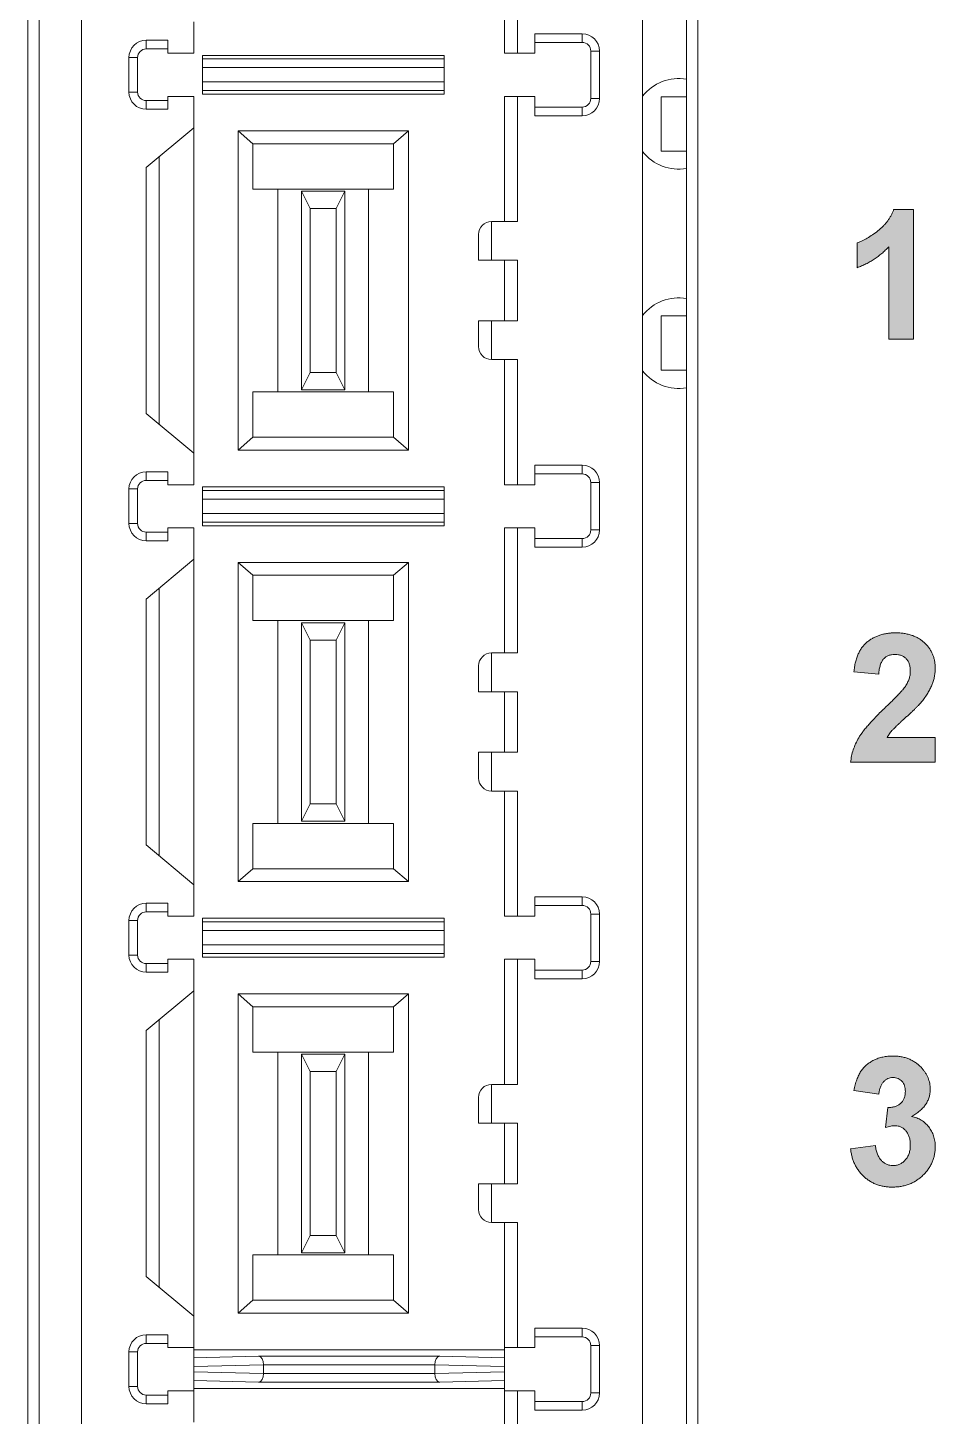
# Model space of a CAD drawing. Extents: x 222 to 1672, y 144 to 807.
# Drawn here: x 1407.83 to 1418.34, y 426.89 to 442.98 of the extents above; entities that cross this region are included whole.
import ezdxf

# ---------------------------------------------------------------- set-up
doc = ezdxf.new("R2010")
doc.units = 0
doc.header["$LTSCALE"] = 2
doc.header["$MEASUREMENT"] = 0
doc.layers.get('0').update_dxf_attribs({"linetype": 'CONTINUOUS'})

msp = doc.modelspace()

# ---------------------------------------------------------------- hatches: boundary and pattern name
at = {"lineweight": 5}
h = msp.add_hatch(color=256, dxfattribs=at)
edge = h.paths.add_edge_path(flags=0)
edge.add_line((1417.43883, 440.4884), (1417.43883, 440.19994))
edge.add_spline(control_points=[(1417.43883, 440.19994), (1417.45615, 440.20663), (1417.49074, 440.21999), (1417.54069, 440.24386), (1417.58895, 440.27017), (1417.63575, 440.29858), (1417.68052, 440.33036), (1417.72371, 440.36448), (1417.76517, 440.40129), (1417.79114, 440.42765), (1417.80422, 440.44092)], knot_values=[0, 0, 0, 0, 0.12612672, 0.25185804, 0.37580661, 0.49953264, 0.62358767, 0.74858375, 0.87343337, 1, 1, 1, 1], weights=[1, 1, 1, 1, 1, 1, 1, 1, 1, 1, 1], degree=3, periodic=0)
edge.add_line((1417.80422, 440.44092), (1417.80422, 439.37302))
edge.add_line((1417.80422, 439.37302), (1418.09268, 439.37302))
edge.add_line((1418.09268, 439.37302), (1418.09268, 440.87302))
edge.add_line((1418.09268, 440.87302), (1417.86131, 440.87302))
edge.add_spline(control_points=[(1417.86131, 440.87302), (1417.857, 440.86151), (1417.84838, 440.83851), (1417.83191, 440.80548), (1417.8132, 440.77349), (1417.79208, 440.74242), (1417.76846, 440.71233), (1417.74171, 440.68383), (1417.71284, 440.65601), (1417.67153, 440.62139), (1417.61951, 440.58245), (1417.55758, 440.54275), (1417.49825, 440.51068), (1417.45804, 440.4956), (1417.43883, 440.4884)], knot_values=[0, 0, 0, 0, 0.06257056, 0.12513071, 0.18782404, 0.25140287, 0.31646481, 0.38257589, 0.45045901, 0.52073054, 0.65714411, 0.78134655, 0.8955272, 1, 1, 1, 1], weights=[1, 1, 1, 1, 1, 1, 1, 1, 1, 1, 1, 1, 1, 1, 1], degree=3, periodic=0)
h = msp.add_hatch(color=256, dxfattribs=at)
edge = h.paths.add_edge_path(flags=0)
edge.add_spline(control_points=[(1417.99713, 435.34898), (1417.99289, 435.34302), (1417.98332, 435.32958), (1417.96567, 435.30837), (1417.94367, 435.28357), (1417.9176, 435.25475), (1417.88604, 435.22329), (1417.85085, 435.18736), (1417.81062, 435.14837), (1417.78239, 435.12111), (1417.76756, 435.10679)], knot_values=[0, 0, 0, 0, 0.06565937, 0.14811152, 0.24752222, 0.36337559, 0.49692965, 0.64764945, 0.81491331, 1, 1, 1, 1], weights=[1, 1, 1, 1, 1, 1, 1, 1, 1, 1, 1], degree=3, periodic=0)
edge.add_spline(control_points=[(1417.76756, 435.10679), (1417.74897, 435.08892), (1417.71303, 435.05436), (1417.66197, 435.00343), (1417.61577, 434.95504), (1417.57487, 434.90901), (1417.53783, 434.86642), (1417.50595, 434.82629), (1417.4791, 434.78859), (1417.44953, 434.74256), (1417.41979, 434.68538), (1417.3924, 434.61512), (1417.37187, 434.54312), (1417.36523, 434.49382), (1417.36191, 434.46917)], knot_values=[0, 0, 0, 0, 0.09998467, 0.19336427, 0.27963105, 0.35939948, 0.43211375, 0.49847583, 0.55807588, 0.61151833, 0.7105433, 0.80733794, 0.90364196, 1, 1, 1, 1], weights=[1, 1, 1, 1, 1, 1, 1, 1, 1, 1, 1, 1, 1, 1, 1], degree=3, periodic=0)
edge.add_line((1417.36191, 434.46917), (1418.34268, 434.46917))
edge.add_line((1418.34268, 434.46917), (1418.34268, 434.75763))
edge.add_line((1418.34268, 434.75763), (1417.78529, 434.75763))
edge.add_spline(control_points=[(1417.78529, 434.75763), (1417.79334, 434.77063), (1417.8103, 434.798), (1417.83394, 434.82696), (1417.85278, 434.84827), (1417.8664, 434.86192), (1417.88299, 434.87828), (1417.90286, 434.89696), (1417.92529, 434.91893), (1417.9516, 434.94268), (1417.98057, 434.96951), (1418.01208, 434.99777), (1418.04346, 435.02681), (1418.07375, 435.05418), (1418.10067, 435.08057), (1418.12539, 435.10463), (1418.14702, 435.12738), (1418.16629, 435.14799), (1418.18291, 435.16686), (1418.19269, 435.17917), (1418.19725, 435.18491)], knot_values=[0, 0, 0, 0, 0.07701335, 0.16216114, 0.1879022, 0.22038792, 0.25929867, 0.30535952, 0.35784421, 0.4175096, 0.48396636, 0.55687452, 0.63083595, 0.69943257, 0.76262434, 0.82081062, 0.87329531, 0.92080511, 0.96302359, 1, 1, 1, 1], weights=[1, 1, 1, 1, 1, 1, 1, 1, 1, 1, 1, 1, 1, 1, 1, 1, 1, 1, 1, 1, 1], degree=3, periodic=0)
edge.add_spline(control_points=[(1418.19725, 435.18491), (1418.20932, 435.20087), (1418.2327, 435.23176), (1418.26256, 435.27954), (1418.28827, 435.32571), (1418.30823, 435.37168), (1418.32396, 435.41753), (1418.33461, 435.46438), (1418.34159, 435.51233), (1418.34231, 435.54477), (1418.34268, 435.56112)], knot_values=[0, 0, 0, 0, 0.14581053, 0.28239853, 0.41053709, 0.53091392, 0.64733615, 0.76357262, 0.88082376, 1, 1, 1, 1], weights=[1, 1, 1, 1, 1, 1, 1, 1, 1, 1, 1], degree=3, periodic=0)
edge.add_spline(control_points=[(1418.34268, 435.56112), (1418.3424, 435.57536), (1418.34185, 435.60339), (1418.33551, 435.64442), (1418.32594, 435.68366), (1418.3128, 435.72129), (1418.29513, 435.7568), (1418.27394, 435.79074), (1418.24898, 435.82297), (1418.22011, 435.8529), (1418.18811, 435.88022), (1418.15298, 435.90417), (1418.11487, 435.92433), (1418.07391, 435.94093), (1418.02993, 435.95339), (1417.98334, 435.96279), (1417.93375, 435.96818), (1417.89978, 435.96883), (1417.88234, 435.96917)], knot_values=[0, 0, 0, 0, 0.06176795, 0.12150894, 0.17969312, 0.23687535, 0.29401793, 0.35141775, 0.41027005, 0.47051477, 0.5315599, 0.59255396, 0.65457366, 0.71832932, 0.78393631, 0.852633, 0.92433505, 1, 1, 1, 1], weights=[1, 1, 1, 1, 1, 1, 1, 1, 1, 1, 1, 1, 1, 1, 1, 1, 1, 1, 1], degree=3, periodic=0)
edge.add_spline(control_points=[(1417.88234, 435.96917), (1417.8663, 435.96896), (1417.83493, 435.96854), (1417.78897, 435.96305), (1417.74487, 435.95523), (1417.70291, 435.9434), (1417.66287, 435.92864), (1417.6249, 435.91061), (1417.58902, 435.88914), (1417.55512, 435.86454), (1417.52391, 435.83592), (1417.49621, 435.80274), (1417.47129, 435.76564), (1417.4505, 435.72388), (1417.43262, 435.67815), (1417.41841, 435.62811), (1417.40719, 435.57388), (1417.40269, 435.53612), (1417.40037, 435.51665)], knot_values=[0, 0, 0, 0, 0.06495861, 0.12702375, 0.18727414, 0.24624833, 0.30338454, 0.36001559, 0.41624688, 0.47257472, 0.52943502, 0.5873157, 0.64730314, 0.71009497, 0.77588105, 0.84600231, 0.92057226, 1, 1, 1, 1], weights=[1, 1, 1, 1, 1, 1, 1, 1, 1, 1, 1, 1, 1, 1, 1, 1, 1, 1, 1], degree=3, periodic=0)
edge.add_line((1417.40037, 435.51665), (1417.68883, 435.4884))
edge.add_spline(control_points=[(1417.68883, 435.4884), (1417.6895, 435.49843), (1417.69078, 435.51775), (1417.69482, 435.54552), (1417.69983, 435.57102), (1417.70605, 435.59439), (1417.7139, 435.61547), (1417.72289, 435.63451), (1417.73302, 435.65144), (1417.74819, 435.67064), (1417.77074, 435.69009), (1417.80204, 435.70744), (1417.83798, 435.71743), (1417.86325, 435.71858), (1417.87633, 435.71917)], knot_values=[0, 0, 0, 0, 0.08987296, 0.17311153, 0.2507683, 0.32226952, 0.38916629, 0.45167832, 0.5103696, 0.56521542, 0.66997064, 0.77421512, 0.88312106, 1, 1, 1, 1], weights=[1, 1, 1, 1, 1, 1, 1, 1, 1, 1, 1, 1, 1, 1, 1], degree=3, periodic=0)
edge.add_spline(control_points=[(1417.87633, 435.71917), (1417.88951, 435.71854), (1417.91472, 435.71735), (1417.95048, 435.70801), (1417.98159, 435.69175), (1418.00794, 435.66906), (1418.02898, 435.64019), (1418.04402, 435.60566), (1418.05267, 435.56564), (1418.05368, 435.53732), (1418.05422, 435.52235)], knot_values=[0, 0, 0, 0, 0.13123103, 0.25109178, 0.36495362, 0.47820996, 0.59461214, 0.71796375, 0.85092607, 1, 1, 1, 1], weights=[1, 1, 1, 1, 1, 1, 1, 1, 1, 1, 1], degree=3, periodic=0)
edge.add_spline(control_points=[(1418.05422, 435.52235), (1418.05347, 435.50797), (1418.05196, 435.47874), (1418.04093, 435.43499), (1418.02256, 435.39123), (1418.00581, 435.3634), (1417.99713, 435.34898)], knot_values=[0, 0, 0, 0, 0.23309558, 0.47380899, 0.72720445, 1, 1, 1, 1], weights=[1, 1, 1, 1, 1, 1, 1], degree=3, periodic=0)
h = msp.add_hatch(color=256, dxfattribs=at)
edge = h.paths.add_edge_path(flags=0)
edge.add_spline(control_points=[(1418.05422, 430.03377), (1418.05405, 430.02495), (1418.05372, 430.00767), (1418.05099, 429.98245), (1418.0465, 429.95852), (1418.04021, 429.93599), (1418.03218, 429.91474), (1418.02182, 429.89524), (1418.01002, 429.877), (1417.99663, 429.86018), (1417.98152, 429.84541), (1417.96608, 429.83187), (1417.94914, 429.82118), (1417.9319, 429.81156), (1417.91327, 429.80481), (1417.894, 429.79959), (1417.87383, 429.79654), (1417.86012, 429.79624), (1417.8532, 429.79609)], knot_values=[0, 0, 0, 0, 0.0758305, 0.14858618, 0.21783731, 0.28491224, 0.34952595, 0.41270026, 0.47432945, 0.53619886, 0.59709559, 0.6557591, 0.71237015, 0.76900739, 0.82515141, 0.88218015, 0.94052037, 1, 1, 1, 1], weights=[1, 1, 1, 1, 1, 1, 1, 1, 1, 1, 1, 1, 1, 1, 1, 1, 1, 1, 1], degree=3, periodic=0)
edge.add_spline(control_points=[(1417.8532, 429.79609), (1417.84038, 429.79671), (1417.81534, 429.7979), (1417.7794, 429.80982), (1417.74641, 429.82863), (1417.71727, 429.85538), (1417.69147, 429.88831), (1417.67236, 429.92888), (1417.65759, 429.97545), (1417.65286, 430.00912), (1417.65037, 430.02686)], knot_values=[0, 0, 0, 0, 0.11311085, 0.22107207, 0.33149222, 0.44702726, 0.56904586, 0.69950946, 0.84169218, 1, 1, 1, 1], weights=[1, 1, 1, 1, 1, 1, 1, 1, 1, 1, 1], degree=3, periodic=0)
edge.add_line((1417.65037, 430.02686), (1417.36191, 429.99141))
edge.add_spline(control_points=[(1417.36191, 429.99141), (1417.36392, 429.97513), (1417.36785, 429.94324), (1417.37872, 429.89698), (1417.39235, 429.85295), (1417.40985, 429.81129), (1417.43097, 429.7721), (1417.45552, 429.73528), (1417.48307, 429.7005), (1417.51444, 429.66887), (1417.54817, 429.63987), (1417.58475, 429.61506), (1417.6231, 429.5934), (1417.66378, 429.57592), (1417.70677, 429.56279), (1417.75171, 429.55325), (1417.79873, 429.54691), (1417.83084, 429.54637), (1417.84719, 429.54609)], knot_values=[0, 0, 0, 0, 0.06755522, 0.13235565, 0.19555535, 0.25735869, 0.31831781, 0.37877854, 0.43958226, 0.50089269, 0.56210992, 0.62269036, 0.68276218, 0.74342557, 0.80480269, 0.86772262, 0.93265707, 1, 1, 1, 1], weights=[1, 1, 1, 1, 1, 1, 1, 1, 1, 1, 1, 1, 1, 1, 1, 1, 1, 1, 1], degree=3, periodic=0)
edge.add_spline(control_points=[(1417.84719, 429.54609), (1417.86443, 429.5465), (1417.89844, 429.5473), (1417.94829, 429.55357), (1417.99592, 429.56458), (1418.04138, 429.57947), (1418.08466, 429.599), (1418.12601, 429.62223), (1418.16464, 429.6507), (1418.201, 429.6825), (1418.23413, 429.71738), (1418.26321, 429.75445), (1418.28763, 429.7935), (1418.30804, 429.83412), (1418.32331, 429.87688), (1418.33439, 429.92125), (1418.34168, 429.96743), (1418.34234, 429.99889), (1418.34268, 430.01484)], knot_values=[0, 0, 0, 0, 0.06803646, 0.13416815, 0.19783022, 0.26069722, 0.32261786, 0.38492579, 0.44745895, 0.51159527, 0.57533704, 0.63700488, 0.69720767, 0.75677398, 0.81603531, 0.87594679, 0.93709698, 1, 1, 1, 1], weights=[1, 1, 1, 1, 1, 1, 1, 1, 1, 1, 1, 1, 1, 1, 1, 1, 1, 1, 1], degree=3, periodic=0)
edge.add_spline(control_points=[(1418.34268, 430.01484), (1418.34242, 430.02577), (1418.34189, 430.04736), (1418.33877, 430.07917), (1418.33253, 430.10965), (1418.32457, 430.13897), (1418.31388, 430.16693), (1418.30139, 430.19396), (1418.28584, 430.21939), (1418.2686, 430.2438), (1418.24904, 430.26611), (1418.22816, 430.28682), (1418.20571, 430.30545), (1418.18143, 430.32181), (1418.15561, 430.33584), (1418.12826, 430.34791), (1418.09952, 430.35833), (1418.07942, 430.3631), (1418.06924, 430.3655)], knot_values=[0, 0, 0, 0, 0.06781468, 0.13407246, 0.19808697, 0.26068795, 0.32246847, 0.38365486, 0.44528504, 0.5072249, 0.5689303, 0.62916159, 0.68966182, 0.74967129, 0.81060445, 0.8718382, 0.93515753, 1, 1, 1, 1], weights=[1, 1, 1, 1, 1, 1, 1, 1, 1, 1, 1, 1, 1, 1, 1, 1, 1, 1, 1], degree=3, periodic=0)
edge.add_spline(control_points=[(1418.06924, 430.3655), (1418.08631, 430.37535), (1418.11931, 430.39437), (1418.16322, 430.42806), (1418.20113, 430.46347), (1418.23192, 430.50197), (1418.25553, 430.54321), (1418.27262, 430.58681), (1418.28324, 430.63292), (1418.2844, 430.66463), (1418.28499, 430.68071)], knot_values=[0, 0, 0, 0, 0.14668596, 0.28356787, 0.4113209, 0.53242612, 0.64943757, 0.76405624, 0.88030353, 1, 1, 1, 1], weights=[1, 1, 1, 1, 1, 1, 1, 1, 1, 1, 1], degree=3, periodic=0)
edge.add_spline(control_points=[(1418.28499, 430.68071), (1418.28472, 430.69214), (1418.28418, 430.71491), (1418.27928, 430.74856), (1418.27103, 430.7812), (1418.25996, 430.81313), (1418.24507, 430.84383), (1418.22752, 430.87404), (1418.20655, 430.9031), (1418.1904, 430.92123), (1418.18222, 430.93041)], knot_values=[0, 0, 0, 0, 0.12389835, 0.24674076, 0.36761439, 0.48849289, 0.6123389, 0.73692046, 0.86680217, 1, 1, 1, 1], weights=[1, 1, 1, 1, 1, 1, 1, 1, 1, 1, 1], degree=3, periodic=0)
edge.add_spline(control_points=[(1418.18222, 430.93041), (1418.17164, 430.94118), (1418.15069, 430.96249), (1418.11533, 430.98988), (1418.07775, 431.01361), (1418.03717, 431.03246), (1417.99428, 431.04728), (1417.94886, 431.05775), (1417.90086, 431.06419), (1417.86794, 431.06494), (1417.85109, 431.06532)], knot_values=[0, 0, 0, 0, 0.12283721, 0.24306976, 0.36322485, 0.48397622, 0.6064773, 0.73208764, 0.86287766, 1, 1, 1, 1], weights=[1, 1, 1, 1, 1, 1, 1, 1, 1, 1, 1], degree=3, periodic=0)
edge.add_spline(control_points=[(1417.85109, 431.06532), (1417.83142, 431.06478), (1417.79287, 431.06372), (1417.73666, 431.05435), (1417.68325, 431.03973), (1417.63326, 431.019), (1417.58723, 430.99335), (1417.54622, 430.96271), (1417.51049, 430.92776), (1417.47997, 430.8877), (1417.45477, 430.84171), (1417.43281, 430.78955), (1417.41424, 430.73046), (1417.40513, 430.68831), (1417.40037, 430.66629)], knot_values=[0, 0, 0, 0, 0.08879374, 0.17403532, 0.25669343, 0.33844637, 0.41785585, 0.49413743, 0.56900237, 0.6429332, 0.72071618, 0.80525484, 0.89826418, 1, 1, 1, 1], weights=[1, 1, 1, 1, 1, 1, 1, 1, 1, 1, 1, 1, 1, 1, 1], degree=3, periodic=0)
edge.add_line((1417.40037, 430.66629), (1417.68883, 430.62302))
edge.add_spline(control_points=[(1417.68883, 430.62302), (1417.69086, 430.63781), (1417.69472, 430.66596), (1417.70607, 430.70514), (1417.72192, 430.73888), (1417.74253, 430.76651), (1417.76654, 430.78832), (1417.7934, 430.80382), (1417.82266, 430.8138), (1417.8431, 430.81481), (1417.8535, 430.81532)], knot_values=[0, 0, 0, 0, 0.16007628, 0.30460578, 0.43583228, 0.5579212, 0.67207498, 0.78138564, 0.88878286, 1, 1, 1, 1], weights=[1, 1, 1, 1, 1, 1, 1, 1, 1, 1, 1], degree=3, periodic=0)
edge.add_spline(control_points=[(1417.8535, 430.81532), (1417.86387, 430.81485), (1417.88387, 430.81395), (1417.9122, 430.80558), (1417.93719, 430.79179), (1417.95845, 430.77248), (1417.97558, 430.7486), (1417.98806, 430.72073), (1417.99529, 430.68918), (1417.9961, 430.66702), (1417.99653, 430.65547)], knot_values=[0, 0, 0, 0, 0.12853808, 0.2477368, 0.36293307, 0.48001242, 0.60112132, 0.72520545, 0.85668584, 1, 1, 1, 1], weights=[1, 1, 1, 1, 1, 1, 1, 1, 1, 1, 1], degree=3, periodic=0)
edge.add_spline(control_points=[(1417.99653, 430.65547), (1417.9959, 430.64189), (1417.9947, 430.61568), (1417.98513, 430.57827), (1417.96812, 430.54545), (1417.94898, 430.52178), (1417.93056, 430.5058), (1417.91525, 430.4953), (1417.89847, 430.48636), (1417.8801, 430.47969), (1417.86035, 430.47408), (1417.83909, 430.47065), (1417.81637, 430.46876), (1417.80082, 430.46903), (1417.7928, 430.46917)], knot_values=[0, 0, 0, 0, 0.12938419, 0.24986513, 0.36478756, 0.4795153, 0.53774551, 0.5968313, 0.65622515, 0.71849889, 0.78292598, 0.85170958, 0.92358115, 1, 1, 1, 1], weights=[1, 1, 1, 1, 1, 1, 1, 1, 1, 1, 1, 1, 1, 1, 1], degree=3, periodic=0)
edge.add_line((1417.7928, 430.46917), (1417.76576, 430.2363))
edge.add_spline(control_points=[(1417.76576, 430.2363), (1417.77643, 430.23956), (1417.79683, 430.24579), (1417.82678, 430.25227), (1417.85425, 430.25697), (1417.87191, 430.25742), (1417.88024, 430.25763)], knot_values=[0, 0, 0, 0, 0.28639741, 0.54712402, 0.78636862, 1, 1, 1, 1], weights=[1, 1, 1, 1, 1, 1, 1], degree=3, periodic=0)
edge.add_spline(control_points=[(1417.88024, 430.25763), (1417.89194, 430.25685), (1417.91509, 430.25529), (1417.94838, 430.24386), (1417.97819, 430.22398), (1418.00479, 430.19752), (1418.02729, 430.16457), (1418.04306, 430.12554), (1418.05245, 430.08129), (1418.05361, 430.05015), (1418.05422, 430.03377)], knot_values=[0, 0, 0, 0, 0.11088623, 0.21933674, 0.32921327, 0.44811128, 0.57326585, 0.7048734, 0.84480288, 1, 1, 1, 1], weights=[1, 1, 1, 1, 1, 1, 1, 1, 1, 1, 1], degree=3, periodic=0)

# ---------------------------------------------------------------- linework, layer by layer
at = {"color": 7, "linetype": 'Continuous', "lineweight": 5}
for p, q in [((1407.83089, 451.91741), (1407.83089, 392.95537)), ((1407.83089, 451.90788), (1407.83089, 392.94584)), ((1415.59293, 392.95537), (1415.59293, 451.91741)), ((1415.59293, 392.94584), (1415.59293, 451.90788)), ((1407.96191, 393.08639), (1407.96191, 451.78639)), ((1407.96191, 393.07686), (1407.96191, 451.77686)), ((1415.46191, 451.42766), (1415.46191, 393.08639)), ((1415.46191, 451.41813), (1415.46191, 393.07686)), ((1408.45317, 393.88576), (1408.45317, 450.98576)), ((1414.95317, 393.88576), (1414.95317, 450.98576)), ((1413.35317, 444.13576), (1413.35317, 442.68576)), ((1413.50317, 444.13576), (1413.50317, 442.68576)), ((1409.75317, 442.68576), (1409.75317, 443.05012)), ((1409.20317, 442.83576), (1409.45317, 442.83576)), ((1409.20317, 442.83576), (1409.20317, 442.73576)), ((1409.45317, 442.83576), (1409.45317, 442.68576)), ((1413.70317, 442.91076), (1414.25317, 442.91076)), ((1413.70317, 442.68576), (1413.70317, 442.91076)), ((1413.70317, 442.81076), (1414.25317, 442.81076)), ((1414.25317, 442.91076), (1414.25317, 442.81076)), ((1409.00317, 442.23576), (1409.00317, 442.63576)), ((1409.00317, 442.63576), (1409.10317, 442.63576)), ((1409.10317, 442.23576), (1409.10317, 442.63576)), ((1409.20317, 442.73576), (1409.45317, 442.73576)), ((1409.75317, 442.68576), (1409.45317, 442.68576)), ((1412.65317, 442.66076), (1409.85317, 442.66076)), ((1409.85317, 442.61873), (1409.85317, 442.66076)), ((1412.65317, 442.61873), (1409.85317, 442.61873)), ((1409.85317, 442.51879), (1409.85317, 442.61873)), ((1412.65317, 442.61873), (1412.65317, 442.66076)), ((1412.65317, 442.51879), (1412.65317, 442.61873)), ((1413.50317, 442.68576), (1413.35317, 442.68576)), ((1413.70317, 442.68576), (1413.50317, 442.68576)), ((1414.45317, 442.71076), (1414.35317, 442.71076)), ((1414.35317, 442.71076), (1414.35317, 442.16076)), ((1414.45317, 442.71076), (1414.45317, 442.16076)), ((1409.85317, 442.35272), (1409.85317, 442.51879)), ((1412.65317, 442.51879), (1409.85317, 442.51879)), ((1412.65317, 442.35272), (1412.65317, 442.51879)), ((1412.65317, 442.35272), (1409.85317, 442.35272)), ((1409.85317, 442.25278), (1409.85317, 442.35272)), ((1412.65317, 442.25278), (1412.65317, 442.35272)), ((1409.00317, 442.23576), (1409.10317, 442.23576)), ((1409.20317, 442.03576), (1409.20317, 442.13576)), ((1409.45317, 442.13576), (1409.20317, 442.13576)), ((1409.45317, 442.18576), (1409.45317, 442.03576)), ((1409.45317, 442.18576), (1409.75317, 442.18576)), ((1409.75317, 441.8214), (1409.75317, 442.18576)), ((1412.65317, 442.25278), (1409.85317, 442.25278)), ((1409.85317, 442.21076), (1409.85317, 442.25278)), ((1412.65317, 442.21076), (1409.85317, 442.21076)), ((1412.65317, 442.21076), (1412.65317, 442.25278)), ((1413.50317, 442.18576), (1413.35317, 442.18576)), ((1413.35317, 442.18576), (1413.35317, 440.73576)), ((1413.50317, 442.18576), (1413.50317, 440.73576)), ((1413.50317, 442.18576), (1413.70317, 442.18576)), ((1413.70317, 441.96076), (1413.70317, 442.18576)), ((1414.45317, 442.16076), (1414.35317, 442.16076)), ((1415.16917, 442.18137), (1415.16917, 441.55137)), ((1415.16917, 442.18137), (1415.46191, 442.18137)), ((1409.45317, 442.03576), (1409.20317, 442.03576)), ((1414.25317, 442.06076), (1413.70317, 442.06076)), ((1414.25317, 441.96076), (1414.25317, 442.06076)), ((1409.20317, 441.35989), (1409.75317, 441.8214)), ((1409.75317, 438.05012), (1409.75317, 441.8214)), ((1414.25317, 441.96076), (1413.70317, 441.96076)), ((1410.26629, 441.78576), (1410.26629, 438.08576)), ((1410.43949, 441.63576), (1410.26629, 441.78576)), ((1410.26629, 441.78576), (1412.24005, 441.78576)), ((1412.24005, 441.78576), (1412.06684, 441.63576)), ((1412.24005, 441.78576), (1412.24005, 438.08576)), ((1410.43949, 441.63576), (1410.43949, 441.11076)), ((1410.43949, 441.63576), (1412.06684, 441.63576)), ((1412.06684, 441.63576), (1412.06684, 441.11076)), ((1415.46191, 441.55137), (1415.16917, 441.55137)), ((1409.20317, 438.51162), (1409.20317, 441.35989)), ((1409.35317, 438.38576), (1409.35317, 441.48576)), ((1410.72817, 441.11076), (1410.43949, 441.11076)), ((1410.72817, 441.11076), (1410.72817, 438.76076)), ((1411.77817, 441.11076), (1410.72817, 441.11076)), ((1411.50317, 441.08576), (1411.00317, 441.08576)), ((1411.00317, 441.08576), (1411.10317, 440.88576)), ((1411.00317, 441.08576), (1411.00317, 438.78576)), ((1411.50317, 441.08576), (1411.40317, 440.88576)), ((1411.50317, 438.78576), (1411.50317, 441.08576)), ((1411.77817, 441.11076), (1411.77817, 438.76076)), ((1411.77817, 441.11076), (1412.06684, 441.11076)), ((1411.40317, 440.88576), (1411.10317, 440.88576)), ((1411.10317, 440.88576), (1411.10317, 438.98576)), ((1411.40317, 438.98576), (1411.40317, 440.88576)), ((1413.20317, 440.73576), (1413.20317, 440.28576)), ((1413.50317, 440.73576), (1413.20317, 440.73576)), ((1413.05317, 440.58576), (1413.05317, 440.28576)), ((1413.20317, 440.28576), (1413.05317, 440.28576)), ((1413.20317, 440.28576), (1413.50317, 440.28576)), ((1413.35317, 440.28576), (1413.35317, 439.58576)), ((1413.50317, 440.28576), (1413.50317, 439.58576)), ((1413.05317, 439.58576), (1413.05317, 439.28576)), ((1413.05317, 439.58576), (1413.20317, 439.58576)), ((1413.20317, 439.58576), (1413.20317, 439.13576)), ((1413.50317, 439.58576), (1413.20317, 439.58576)), ((1415.16917, 439.64137), (1415.16917, 439.01137)), ((1415.16917, 439.64137), (1415.46191, 439.64137)), ((1413.20317, 439.13576), (1413.50317, 439.13576)), ((1413.35317, 439.13576), (1413.35317, 437.68576)), ((1413.50317, 439.13576), (1413.50317, 437.68576)), ((1411.00317, 438.78576), (1411.10317, 438.98576)), ((1411.10317, 438.98576), (1411.40317, 438.98576)), ((1411.50317, 438.78576), (1411.40317, 438.98576)), ((1415.46191, 439.01137), (1415.16917, 439.01137)), ((1410.72817, 438.76076), (1410.43949, 438.76076)), ((1410.43949, 438.76076), (1410.43949, 438.23576)), ((1411.77817, 438.76076), (1410.72817, 438.76076)), ((1411.00317, 438.78576), (1411.50317, 438.78576)), ((1411.77817, 438.76076), (1412.06684, 438.76076)), ((1412.06684, 438.76076), (1412.06684, 438.23576)), ((1409.75317, 438.05012), (1409.20317, 438.51162)), ((1410.26629, 438.08576), (1410.43949, 438.23576)), ((1412.06684, 438.23576), (1410.43949, 438.23576)), ((1412.06684, 438.23576), (1412.24005, 438.08576)), ((1409.75317, 437.68576), (1409.75317, 438.05012)), ((1412.24005, 438.08576), (1410.26629, 438.08576)), ((1409.20317, 437.83576), (1409.45317, 437.83576)), ((1409.20317, 437.83576), (1409.20317, 437.73576)), ((1409.45317, 437.83576), (1409.45317, 437.68576)), ((1413.70317, 437.91076), (1414.25317, 437.91076)), ((1413.70317, 437.68576), (1413.70317, 437.91076)), ((1413.70317, 437.81076), (1414.25317, 437.81076)), ((1414.25317, 437.91076), (1414.25317, 437.81076)), ((1409.00317, 437.23576), (1409.00317, 437.63576)), ((1409.00317, 437.63576), (1409.10317, 437.63576)), ((1409.10317, 437.23576), (1409.10317, 437.63576)), ((1409.20317, 437.73576), (1409.45317, 437.73576)), ((1409.75317, 437.68576), (1409.45317, 437.68576)), ((1412.65317, 437.66076), (1409.85317, 437.66076)), ((1409.85317, 437.61873), (1409.85317, 437.66076)), ((1412.65317, 437.61873), (1412.65317, 437.66076)), ((1413.50317, 437.68576), (1413.35317, 437.68576)), ((1413.70317, 437.68576), (1413.50317, 437.68576)), ((1414.35317, 437.71076), (1414.35317, 437.16076)), ((1414.45317, 437.71076), (1414.35317, 437.71076)), ((1414.45317, 437.71076), (1414.45317, 437.16076)), ((1412.65317, 437.61873), (1409.85317, 437.61873)), ((1409.85317, 437.51879), (1409.85317, 437.61873)), ((1412.65317, 437.51879), (1409.85317, 437.51879)), ((1409.85317, 437.35272), (1409.85317, 437.51879)), ((1412.65317, 437.51879), (1412.65317, 437.61873)), ((1412.65317, 437.35272), (1412.65317, 437.51879)), ((1412.65317, 437.35272), (1409.85317, 437.35272)), ((1409.85317, 437.25278), (1409.85317, 437.35272)), ((1412.65317, 437.25278), (1412.65317, 437.35272)), ((1409.00317, 437.23576), (1409.10317, 437.23576)), ((1409.45317, 437.18576), (1409.45317, 437.03576)), ((1409.45317, 437.18576), (1409.75317, 437.18576)), ((1409.75317, 436.8214), (1409.75317, 437.18576)), ((1412.65317, 437.25278), (1409.85317, 437.25278)), ((1409.85317, 437.21076), (1409.85317, 437.25278)), ((1412.65317, 437.21076), (1409.85317, 437.21076)), ((1412.65317, 437.21076), (1412.65317, 437.25278)), ((1413.35317, 437.18576), (1413.35317, 435.73576)), ((1413.50317, 437.18576), (1413.35317, 437.18576)), ((1413.50317, 437.18576), (1413.50317, 435.73576)), ((1413.50317, 437.18576), (1413.70317, 437.18576)), ((1413.70317, 436.96076), (1413.70317, 437.18576)), ((1414.45317, 437.16076), (1414.35317, 437.16076)), ((1409.20317, 437.03576), (1409.20317, 437.13576)), ((1409.45317, 437.13576), (1409.20317, 437.13576)), ((1409.45317, 437.03576), (1409.20317, 437.03576)), ((1414.25317, 437.06076), (1413.70317, 437.06076)), ((1414.25317, 436.96076), (1414.25317, 437.06076)), ((1414.25317, 436.96076), (1413.70317, 436.96076)), ((1409.20317, 436.35989), (1409.75317, 436.8214)), ((1409.75317, 433.05012), (1409.75317, 436.8214)), ((1410.26629, 436.78576), (1410.26629, 433.08576)), ((1410.43949, 436.63576), (1410.26629, 436.78576)), ((1410.26629, 436.78576), (1412.24005, 436.78576)), ((1412.24005, 436.78576), (1412.06684, 436.63576)), ((1412.24005, 436.78576), (1412.24005, 433.08576)), ((1410.43949, 436.63576), (1410.43949, 436.11076)), ((1410.43949, 436.63576), (1412.06684, 436.63576)), ((1412.06684, 436.63576), (1412.06684, 436.11076)), ((1409.20317, 433.51162), (1409.20317, 436.35989)), ((1409.35317, 433.38576), (1409.35317, 436.48576)), ((1410.72817, 436.11076), (1410.43949, 436.11076)), ((1410.72817, 436.11076), (1410.72817, 433.76076)), ((1411.77817, 436.11076), (1410.72817, 436.11076)), ((1411.50317, 436.08576), (1411.00317, 436.08576)), ((1411.00317, 436.08576), (1411.10317, 435.88576)), ((1411.00317, 436.08576), (1411.00317, 433.78576)), ((1411.50317, 436.08576), (1411.40317, 435.88576)), ((1411.50317, 433.78576), (1411.50317, 436.08576)), ((1411.77817, 436.11076), (1411.77817, 433.76076)), ((1411.77817, 436.11076), (1412.06684, 436.11076)), ((1411.40317, 435.88576), (1411.10317, 435.88576)), ((1411.10317, 435.88576), (1411.10317, 433.98576)), ((1411.40317, 433.98576), (1411.40317, 435.88576)), ((1413.20317, 435.73576), (1413.20317, 435.28576)), ((1413.50317, 435.73576), (1413.20317, 435.73576)), ((1413.05317, 435.58576), (1413.05317, 435.28576)), ((1413.20317, 435.28576), (1413.05317, 435.28576)), ((1413.20317, 435.28576), (1413.50317, 435.28576)), ((1413.35317, 435.28576), (1413.35317, 434.58576)), ((1413.50317, 435.28576), (1413.50317, 434.58576)), ((1413.05317, 434.58576), (1413.05317, 434.28576)), ((1413.05317, 434.58576), (1413.20317, 434.58576)), ((1413.20317, 434.58576), (1413.20317, 434.13576)), ((1413.50317, 434.58576), (1413.20317, 434.58576)), ((1413.20317, 434.13576), (1413.50317, 434.13576)), ((1413.35317, 434.13576), (1413.35317, 432.68576)), ((1413.50317, 434.13576), (1413.50317, 432.68576)), ((1411.00317, 433.78576), (1411.10317, 433.98576)), ((1411.10317, 433.98576), (1411.40317, 433.98576)), ((1411.50317, 433.78576), (1411.40317, 433.98576)), ((1411.00317, 433.78576), (1411.50317, 433.78576)), ((1410.43949, 433.76076), (1410.43949, 433.23576)), ((1410.72817, 433.76076), (1410.43949, 433.76076)), ((1411.77817, 433.76076), (1410.72817, 433.76076)), ((1411.77817, 433.76076), (1412.06684, 433.76076)), ((1412.06684, 433.76076), (1412.06684, 433.23576)), ((1409.75317, 433.05012), (1409.20317, 433.51162)), ((1410.26629, 433.08576), (1410.43949, 433.23576)), ((1412.06684, 433.23576), (1410.43949, 433.23576)), ((1412.06684, 433.23576), (1412.24005, 433.08576)), ((1409.75317, 432.68576), (1409.75317, 433.05012)), ((1412.24005, 433.08576), (1410.26629, 433.08576)), ((1409.20317, 432.83576), (1409.45317, 432.83576)), ((1409.20317, 432.83576), (1409.20317, 432.73576)), ((1409.45317, 432.83576), (1409.45317, 432.68576)), ((1413.70317, 432.91076), (1414.25317, 432.91076)), ((1413.70317, 432.68576), (1413.70317, 432.91076)), ((1413.70317, 432.81076), (1414.25317, 432.81076)), ((1414.25317, 432.91076), (1414.25317, 432.81076)), ((1409.20317, 432.73576), (1409.45317, 432.73576)), ((1409.75317, 432.68576), (1409.45317, 432.68576)), ((1412.65317, 432.66076), (1409.85317, 432.66076)), ((1409.85317, 432.61873), (1409.85317, 432.66076)), ((1412.65317, 432.61873), (1412.65317, 432.66076)), ((1413.50317, 432.68576), (1413.35317, 432.68576)), ((1413.70317, 432.68576), (1413.50317, 432.68576)), ((1414.35317, 432.71076), (1414.35317, 432.16076)), ((1414.45317, 432.71076), (1414.35317, 432.71076)), ((1414.45317, 432.71076), (1414.45317, 432.16076)), ((1409.00317, 432.23576), (1409.00317, 432.63576)), ((1409.00317, 432.63576), (1409.10317, 432.63576)), ((1409.10317, 432.23576), (1409.10317, 432.63576)), ((1409.85317, 432.51879), (1409.85317, 432.61873)), ((1412.65317, 432.61873), (1409.85317, 432.61873)), ((1412.65317, 432.51879), (1409.85317, 432.51879)), ((1409.85317, 432.35272), (1409.85317, 432.51879)), ((1412.65317, 432.51879), (1412.65317, 432.61873)), ((1412.65317, 432.35272), (1412.65317, 432.51879)), ((1412.65317, 432.35272), (1409.85317, 432.35272)), ((1409.85317, 432.25278), (1409.85317, 432.35272)), ((1412.65317, 432.25278), (1412.65317, 432.35272)), ((1409.00317, 432.23576), (1409.10317, 432.23576)), ((1409.45317, 432.18576), (1409.45317, 432.03576)), ((1409.45317, 432.18576), (1409.75317, 432.18576)), ((1409.75317, 431.8214), (1409.75317, 432.18576)), ((1412.65317, 432.25278), (1409.85317, 432.25278)), ((1409.85317, 432.21076), (1409.85317, 432.25278)), ((1412.65317, 432.21076), (1409.85317, 432.21076)), ((1412.65317, 432.21076), (1412.65317, 432.25278)), ((1413.50317, 432.18576), (1413.35317, 432.18576)), ((1413.35317, 432.18576), (1413.35317, 430.73576)), ((1413.50317, 432.18576), (1413.50317, 430.73576)), ((1413.50317, 432.18576), (1413.70317, 432.18576)), ((1413.70317, 431.96076), (1413.70317, 432.18576)), ((1414.45317, 432.16076), (1414.35317, 432.16076)), ((1409.20317, 432.03576), (1409.20317, 432.13576)), ((1409.45317, 432.13576), (1409.20317, 432.13576)), ((1409.45317, 432.03576), (1409.20317, 432.03576)), ((1414.25317, 432.06076), (1413.70317, 432.06076)), ((1414.25317, 431.96076), (1414.25317, 432.06076)), ((1414.25317, 431.96076), (1413.70317, 431.96076)), ((1409.20317, 431.35989), (1409.75317, 431.8214)), ((1409.75317, 428.05012), (1409.75317, 431.8214)), ((1410.26629, 431.78576), (1410.26629, 428.08576)), ((1410.43949, 431.63576), (1410.26629, 431.78576)), ((1410.26629, 431.78576), (1412.24005, 431.78576)), ((1412.24005, 431.78576), (1412.06684, 431.63576)), ((1412.24005, 431.78576), (1412.24005, 428.08576)), ((1410.43949, 431.63576), (1410.43949, 431.11076)), ((1410.43949, 431.63576), (1412.06684, 431.63576)), ((1412.06684, 431.63576), (1412.06684, 431.11076)), ((1409.20317, 428.51162), (1409.20317, 431.35989)), ((1409.35317, 428.38576), (1409.35317, 431.48576)), ((1410.72817, 431.11076), (1410.43949, 431.11076)), ((1410.72817, 431.11076), (1410.72817, 428.76076)), ((1411.77817, 431.11076), (1410.72817, 431.11076)), ((1411.00317, 431.08576), (1411.00317, 428.78576)), ((1411.00317, 431.08576), (1411.10317, 430.88576)), ((1411.50317, 431.08576), (1411.00317, 431.08576)), ((1411.50317, 431.08576), (1411.40317, 430.88576)), ((1411.50317, 428.78576), (1411.50317, 431.08576)), ((1411.77817, 431.11076), (1411.77817, 428.76076)), ((1411.77817, 431.11076), (1412.06684, 431.11076)), ((1411.10317, 430.88576), (1411.10317, 428.98576)), ((1411.40317, 430.88576), (1411.10317, 430.88576)), ((1411.40317, 428.98576), (1411.40317, 430.88576)), ((1413.20317, 430.73576), (1413.20317, 430.28576)), ((1413.50317, 430.73576), (1413.20317, 430.73576)), ((1413.05317, 430.58576), (1413.05317, 430.28576)), ((1413.20317, 430.28576), (1413.05317, 430.28576)), ((1413.20317, 430.28576), (1413.50317, 430.28576)), ((1413.35317, 430.28576), (1413.35317, 429.58576)), ((1413.50317, 430.28576), (1413.50317, 429.58576)), ((1413.05317, 429.58576), (1413.05317, 429.28576)), ((1413.05317, 429.58576), (1413.20317, 429.58576)), ((1413.20317, 429.58576), (1413.20317, 429.13576)), ((1413.50317, 429.58576), (1413.20317, 429.58576)), ((1413.20317, 429.13576), (1413.50317, 429.13576)), ((1413.35317, 429.13576), (1413.35317, 427.68576)), ((1413.50317, 429.13576), (1413.50317, 427.68576)), ((1411.00317, 428.78576), (1411.10317, 428.98576)), ((1411.10317, 428.98576), (1411.40317, 428.98576)), ((1411.50317, 428.78576), (1411.40317, 428.98576)), ((1411.00317, 428.78576), (1411.50317, 428.78576)), ((1410.43949, 428.76076), (1410.43949, 428.23576)), ((1410.72817, 428.76076), (1410.43949, 428.76076)), ((1411.77817, 428.76076), (1410.72817, 428.76076)), ((1411.77817, 428.76076), (1412.06684, 428.76076)), ((1412.06684, 428.76076), (1412.06684, 428.23576)), ((1409.75317, 428.05012), (1409.20317, 428.51162)), ((1410.26629, 428.08576), (1410.43949, 428.23576)), ((1412.06684, 428.23576), (1410.43949, 428.23576)), ((1412.06684, 428.23576), (1412.24005, 428.08576)), ((1409.75317, 427.68576), (1409.75317, 428.05012)), ((1412.24005, 428.08576), (1410.26629, 428.08576)), ((1409.20317, 427.83576), (1409.45317, 427.83576)), ((1409.20317, 427.83576), (1409.20317, 427.73576)), ((1409.45317, 427.83576), (1409.45317, 427.68576)), ((1413.70317, 427.91076), (1414.25317, 427.91076)), ((1413.70317, 427.68576), (1413.70317, 427.91076)), ((1414.25317, 427.91076), (1414.25317, 427.81076)), ((1409.20317, 427.73576), (1409.45317, 427.73576)), ((1409.75317, 427.68576), (1409.45317, 427.68576)), ((1409.75317, 427.46579), (1409.75317, 427.68576)), ((1413.35317, 427.66076), (1409.75317, 427.66076)), ((1413.50317, 427.68576), (1413.35317, 427.68576)), ((1413.35317, 427.68576), (1413.35317, 427.46579)), ((1413.70317, 427.68576), (1413.50317, 427.68576)), ((1413.70317, 427.81076), (1414.25317, 427.81076)), ((1414.45317, 427.71076), (1414.35317, 427.71076)), ((1414.35317, 427.71076), (1414.35317, 427.16076)), ((1414.45317, 427.71076), (1414.45317, 427.16076)), ((1409.00317, 427.23576), (1409.00317, 427.63576)), ((1409.00317, 427.63576), (1409.10317, 427.63576)), ((1409.10317, 427.23576), (1409.10317, 427.63576)), ((1409.75317, 427.56788), (1410.50372, 427.58603)), ((1410.50372, 427.58603), (1412.60261, 427.58603)), ((1412.60261, 427.58603), (1413.35317, 427.56788)), ((1409.75317, 427.46579), (1410.56146, 427.48569)), ((1409.75317, 427.46579), (1409.75317, 427.40572)), ((1410.56146, 427.38582), (1409.75317, 427.40572)), ((1409.75317, 427.18576), (1409.75317, 427.40572)), ((1410.56146, 427.48569), (1410.56146, 427.38582)), ((1410.56146, 427.48569), (1412.54488, 427.48569)), ((1412.54488, 427.38582), (1410.56146, 427.38582)), ((1412.54488, 427.48569), (1413.35317, 427.46579)), ((1412.54488, 427.48569), (1412.54488, 427.38582)), ((1413.35317, 427.40572), (1412.54488, 427.38582)), ((1413.35317, 427.46579), (1413.35317, 427.40572)), ((1413.35317, 427.40572), (1413.35317, 427.18576)), ((1409.00317, 427.23576), (1409.10317, 427.23576)), ((1409.45317, 427.18576), (1409.45317, 427.03576)), ((1409.45317, 427.18576), (1409.75317, 427.18576)), ((1410.50372, 427.28548), (1409.75317, 427.30363)), ((1409.75317, 427.21076), (1413.35317, 427.21076)), ((1409.75317, 426.8214), (1409.75317, 427.18576)), ((1412.60261, 427.28548), (1410.50372, 427.28548)), ((1413.35317, 427.30363), (1412.60261, 427.28548)), ((1413.50317, 427.18576), (1413.35317, 427.18576)), ((1413.35317, 427.18576), (1413.35317, 425.73576)), ((1413.50317, 427.18576), (1413.50317, 425.73576)), ((1413.50317, 427.18576), (1413.70317, 427.18576)), ((1413.70317, 426.96076), (1413.70317, 427.18576)), ((1409.20317, 427.03576), (1409.20317, 427.13576)), ((1409.45317, 427.13576), (1409.20317, 427.13576)), ((1409.45317, 427.03576), (1409.20317, 427.03576)), ((1414.25317, 427.06076), (1413.70317, 427.06076)), ((1414.25317, 426.96076), (1414.25317, 427.06076)), ((1414.45317, 427.16076), (1414.35317, 427.16076)), ((1414.25317, 426.96076), (1413.70317, 426.96076))]:
    msp.add_line(p, q, dxfattribs=at)
at = {"lineweight": 5}
for p, q in [((1418.09268, 440.87302), (1417.86131, 440.87302)), ((1418.09268, 439.37302), (1418.09268, 440.87302)), ((1417.43883, 440.4884), (1417.43883, 440.19994)), ((1417.80422, 440.44092), (1417.80422, 439.37302)), ((1417.80422, 439.37302), (1418.09268, 439.37302)), ((1417.40037, 435.51665), (1417.68883, 435.4884)), ((1418.34268, 434.75763), (1417.78529, 434.75763)), ((1418.34268, 434.46917), (1418.34268, 434.75763)), ((1417.36191, 434.46917), (1418.34268, 434.46917)), ((1417.40037, 430.66629), (1417.68883, 430.62302)), ((1417.7928, 430.46917), (1417.76576, 430.2363)), ((1417.65037, 430.02686), (1417.36191, 429.99141))]:
    msp.add_line(p, q, dxfattribs=at)
at = {"color": 7, "linetype": 'Continuous', "lineweight": 5}
for centre, radius, start, end in [((1409.20317, 442.63576), 0.2, 90, 180), ((1414.25317, 442.71076), 0.2, 0, 90), ((1414.25317, 442.71076), 0.1, 0, 90), ((1409.20317, 442.63576), 0.1, 90, 180), ((1415.36917, 441.86637), 0.525, 79.825043, 142.408566), ((1409.20317, 442.23576), 0.2, 180, 270), ((1409.20317, 442.23576), 0.1, 180, 270), ((1414.25317, 442.16076), 0.2, 270, 0), ((1414.25317, 442.16076), 0.1, 270, 0), ((1415.36917, 441.86637), 0.525, 217.591434, 280.174957), ((1413.20317, 440.58576), 0.15, 90, 180), ((1415.36917, 439.32637), 0.525, 79.825043, 142.408566), ((1413.20317, 439.28576), 0.15, 180, 270), ((1415.36917, 439.32637), 0.525, 217.591434, 280.174957), ((1409.20317, 437.63576), 0.2, 90, 180), ((1414.25317, 437.71076), 0.2, 0, 90), ((1414.25317, 437.71076), 0.1, 0, 90), ((1409.20317, 437.63576), 0.1, 90, 180), ((1409.20317, 437.23576), 0.2, 180, 270), ((1409.20317, 437.23576), 0.1, 180, 270), ((1414.25317, 437.16076), 0.2, 270, 0), ((1414.25317, 437.16076), 0.1, 270, 0), ((1413.20317, 435.58576), 0.15, 90, 180), ((1413.20317, 434.28576), 0.15, 180, 270), ((1409.20317, 432.63576), 0.2, 90, 180), ((1414.25317, 432.71076), 0.2, 0, 90), ((1414.25317, 432.71076), 0.1, 0, 90), ((1409.20317, 432.63576), 0.1, 90, 180), ((1409.20317, 432.23576), 0.2, 180, 270), ((1409.20317, 432.23576), 0.1, 180, 270), ((1414.25317, 432.16076), 0.2, 270, 0), ((1414.25317, 432.16076), 0.1, 270, 0), ((1413.20317, 430.58576), 0.15, 90, 180), ((1413.20317, 429.28576), 0.15, 180, 270), ((1409.20317, 427.63576), 0.2, 90, 180), ((1414.25317, 427.71076), 0.2, 0, 90), ((1409.20317, 427.63576), 0.1, 90, 180), ((1414.25317, 427.71076), 0.1, 0, 90), ((1409.20317, 427.23576), 0.2, 180, 270), ((1409.20317, 427.23576), 0.1, 180, 270), ((1414.25317, 427.16076), 0.2, 270, 0), ((1414.25317, 427.16076), 0.1, 270, 0)]:
    msp.add_arc(centre, radius, start, end, dxfattribs=at)
for centre, major_axis, start_param, end_param in [((1410.50372, 427.48604), (-0.00121, 0.1), 4.70191848, 6.26224306), ((1412.60261, 427.48604), (0.00121, 0.1), 0.02094225, 1.58126682), ((1410.50372, 427.38547), (0.00121, 0.1), 3.1625349, 4.7228594), ((1412.60261, 427.38547), (-0.00121, 0.1), 1.56032583, 3.1206504)]:
    msp.add_ellipse(centre, major_axis=major_axis, ratio=0.57726586, start_param=start_param, end_param=end_param, dxfattribs=at)
at = {"lineweight": 5}
for points, knots in [([(1417.43883, 440.4884), (1417.45804, 440.4956), (1417.49825, 440.51068), (1417.55758, 440.54275), (1417.61951, 440.58245), (1417.67153, 440.62139), (1417.71284, 440.65601), (1417.74171, 440.68383), (1417.76846, 440.71233), (1417.79208, 440.74242), (1417.8132, 440.77349), (1417.83191, 440.80548), (1417.84838, 440.83851), (1417.857, 440.86151), (1417.86131, 440.87302)], [0, 0, 0, 0, 0.1044728, 0.21865345, 0.34285589, 0.47926946, 0.54954099, 0.61742411, 0.68353519, 0.74859713, 0.81217596, 0.87486929, 0.93742944, 1, 1, 1, 1]), ([(1417.80422, 440.44092), (1417.79114, 440.42765), (1417.76517, 440.40129), (1417.72371, 440.36448), (1417.68052, 440.33036), (1417.63575, 440.29858), (1417.58895, 440.27017), (1417.54069, 440.24386), (1417.49074, 440.21999), (1417.45615, 440.20663), (1417.43883, 440.19994)], [0, 0, 0, 0, 0.12656663, 0.25141625, 0.37641233, 0.50046736, 0.62419339, 0.74814196, 0.87387328, 1, 1, 1, 1]), ([(1417.40037, 435.51665), (1417.40269, 435.53612), (1417.40719, 435.57388), (1417.41841, 435.62811), (1417.43262, 435.67815), (1417.4505, 435.72388), (1417.47129, 435.76564), (1417.49621, 435.80274), (1417.52391, 435.83592), (1417.55512, 435.86454), (1417.58902, 435.88914), (1417.6249, 435.91061), (1417.66287, 435.92864), (1417.70291, 435.9434), (1417.74487, 435.95523), (1417.78897, 435.96305), (1417.83493, 435.96854), (1417.8663, 435.96896), (1417.88234, 435.96917)], [0, 0, 0, 0, 0.07942774, 0.15399769, 0.22411895, 0.28990503, 0.35269686, 0.4126843, 0.47056498, 0.52742528, 0.58375312, 0.63998441, 0.69661546, 0.75375167, 0.81272586, 0.87297625, 0.93504139, 1, 1, 1, 1]), ([(1417.88234, 435.96917), (1417.89978, 435.96883), (1417.93375, 435.96818), (1417.98334, 435.96279), (1418.02993, 435.95339), (1418.07391, 435.94093), (1418.11487, 435.92433), (1418.15298, 435.90417), (1418.18811, 435.88022), (1418.22011, 435.8529), (1418.24898, 435.82297), (1418.27394, 435.79074), (1418.29513, 435.7568), (1418.3128, 435.72129), (1418.32594, 435.68366), (1418.33551, 435.64442), (1418.34185, 435.60339), (1418.3424, 435.57536), (1418.34268, 435.56112)], [0, 0, 0, 0, 0.07566495, 0.147367, 0.21606369, 0.28167068, 0.34542634, 0.40744604, 0.4684401, 0.52948523, 0.58972995, 0.64858225, 0.70598207, 0.76312465, 0.82030688, 0.87849106, 0.93823205, 1, 1, 1, 1]), ([(1417.87633, 435.71917), (1417.86325, 435.71858), (1417.83798, 435.71743), (1417.80204, 435.70744), (1417.77074, 435.69009), (1417.74819, 435.67064), (1417.73302, 435.65144), (1417.72289, 435.63451), (1417.7139, 435.61547), (1417.70605, 435.59439), (1417.69983, 435.57102), (1417.69482, 435.54552), (1417.69078, 435.51775), (1417.6895, 435.49843), (1417.68883, 435.4884)], [0, 0, 0, 0, 0.11687894, 0.22578488, 0.33002936, 0.43478458, 0.4896304, 0.54832168, 0.61083371, 0.67773048, 0.7492317, 0.82688847, 0.91012704, 1, 1, 1, 1]), ([(1418.05422, 435.52235), (1418.05368, 435.53732), (1418.05267, 435.56564), (1418.04402, 435.60566), (1418.02898, 435.64019), (1418.00794, 435.66906), (1417.98159, 435.69175), (1417.95048, 435.70801), (1417.91472, 435.71735), (1417.88951, 435.71854), (1417.87633, 435.71917)], [0, 0, 0, 0, 0.14907393, 0.28203625, 0.40538786, 0.52179004, 0.63504638, 0.74890822, 0.86876897, 1, 1, 1, 1]), ([(1418.34268, 435.56112), (1418.34231, 435.54477), (1418.34159, 435.51233), (1418.33461, 435.46438), (1418.32396, 435.41753), (1418.30823, 435.37168), (1418.28827, 435.32571), (1418.26256, 435.27954), (1418.2327, 435.23176), (1418.20932, 435.20087), (1418.19725, 435.18491)], [0, 0, 0, 0, 0.11917624, 0.23642738, 0.35266385, 0.46908608, 0.58946291, 0.71760147, 0.85418947, 1, 1, 1, 1]), ([(1417.99713, 435.34898), (1418.00581, 435.3634), (1418.02256, 435.39123), (1418.04093, 435.43499), (1418.05196, 435.47874), (1418.05347, 435.50797), (1418.05422, 435.52235)], [0, 0, 0, 0, 0.27279555, 0.52619101, 0.76690442, 1, 1, 1, 1]), ([(1417.76756, 435.10679), (1417.78239, 435.12111), (1417.81062, 435.14837), (1417.85085, 435.18736), (1417.88604, 435.22329), (1417.9176, 435.25475), (1417.94367, 435.28357), (1417.96567, 435.30837), (1417.98332, 435.32958), (1417.99289, 435.34302), (1417.99713, 435.34898)], [0, 0, 0, 0, 0.18508669, 0.35235055, 0.50307035, 0.63662441, 0.75247778, 0.85188848, 0.93434063, 1, 1, 1, 1]), ([(1417.36191, 434.46917), (1417.36523, 434.49382), (1417.37187, 434.54312), (1417.3924, 434.61512), (1417.41979, 434.68538), (1417.44953, 434.74256), (1417.4791, 434.78859), (1417.50595, 434.82629), (1417.53783, 434.86642), (1417.57487, 434.90901), (1417.61577, 434.95504), (1417.66197, 435.00343), (1417.71303, 435.05436), (1417.74897, 435.08892), (1417.76756, 435.10679)], [0, 0, 0, 0, 0.09635804, 0.19266206, 0.2894567, 0.38848167, 0.44192412, 0.50152417, 0.56788625, 0.64060052, 0.72036895, 0.80663573, 0.90001533, 1, 1, 1, 1]), ([(1418.19725, 435.18491), (1418.19269, 435.17917), (1418.18291, 435.16686), (1418.16629, 435.14799), (1418.14702, 435.12738), (1418.12539, 435.10463), (1418.10067, 435.08057), (1418.07375, 435.05418), (1418.04346, 435.02681), (1418.01208, 434.99777), (1417.98057, 434.96951), (1417.9516, 434.94268), (1417.92529, 434.91893), (1417.90286, 434.89696), (1417.88299, 434.87828), (1417.8664, 434.86192), (1417.85278, 434.84827), (1417.83394, 434.82696), (1417.8103, 434.798), (1417.79334, 434.77063), (1417.78529, 434.75763)], [0, 0, 0, 0, 0.03697641, 0.07919489, 0.12670469, 0.17918938, 0.23737566, 0.30056743, 0.36916405, 0.44312548, 0.51603364, 0.5824904, 0.64215579, 0.69464048, 0.74070133, 0.77961208, 0.8120978, 0.83783886, 0.92298665, 1, 1, 1, 1]), ([(1417.40037, 430.66629), (1417.40513, 430.68831), (1417.41424, 430.73046), (1417.43281, 430.78955), (1417.45477, 430.84171), (1417.47997, 430.8877), (1417.51049, 430.92776), (1417.54622, 430.96271), (1417.58723, 430.99335), (1417.63326, 431.019), (1417.68325, 431.03973), (1417.73666, 431.05435), (1417.79287, 431.06372), (1417.83142, 431.06478), (1417.85109, 431.06532)], [0, 0, 0, 0, 0.10173582, 0.19474516, 0.27928382, 0.3570668, 0.43099763, 0.50586257, 0.58214415, 0.66155363, 0.74330657, 0.82596468, 0.91120626, 1, 1, 1, 1]), ([(1417.85109, 431.06532), (1417.86794, 431.06494), (1417.90086, 431.06419), (1417.94886, 431.05775), (1417.99428, 431.04728), (1418.03717, 431.03246), (1418.07775, 431.01361), (1418.11533, 430.98988), (1418.15069, 430.96249), (1418.17164, 430.94118), (1418.18222, 430.93041)], [0, 0, 0, 0, 0.13712234, 0.26791236, 0.3935227, 0.51602378, 0.63677515, 0.75693024, 0.87716279, 1, 1, 1, 1]), ([(1418.18222, 430.93041), (1418.1904, 430.92123), (1418.20655, 430.9031), (1418.22752, 430.87404), (1418.24507, 430.84383), (1418.25996, 430.81313), (1418.27103, 430.7812), (1418.27928, 430.74856), (1418.28418, 430.71491), (1418.28472, 430.69214), (1418.28499, 430.68071)], [0, 0, 0, 0, 0.13319783, 0.26307954, 0.3876611, 0.51150711, 0.63238561, 0.75325924, 0.87610165, 1, 1, 1, 1]), ([(1417.8535, 430.81532), (1417.8431, 430.81481), (1417.82266, 430.8138), (1417.7934, 430.80382), (1417.76654, 430.78832), (1417.74253, 430.76651), (1417.72192, 430.73888), (1417.70607, 430.70514), (1417.69472, 430.66596), (1417.69086, 430.63781), (1417.68883, 430.62302)], [0, 0, 0, 0, 0.11121714, 0.21861436, 0.32792502, 0.4420788, 0.56416772, 0.69539422, 0.83992372, 1, 1, 1, 1]), ([(1417.99653, 430.65547), (1417.9961, 430.66702), (1417.99529, 430.68918), (1417.98806, 430.72073), (1417.97558, 430.7486), (1417.95845, 430.77248), (1417.93719, 430.79179), (1417.9122, 430.80558), (1417.88387, 430.81395), (1417.86387, 430.81485), (1417.8535, 430.81532)], [0, 0, 0, 0, 0.14331416, 0.27479455, 0.39887868, 0.51998758, 0.63706693, 0.7522632, 0.87146192, 1, 1, 1, 1]), ([(1417.7928, 430.46917), (1417.80082, 430.46903), (1417.81637, 430.46876), (1417.83909, 430.47065), (1417.86035, 430.47408), (1417.8801, 430.47969), (1417.89847, 430.48636), (1417.91525, 430.4953), (1417.93056, 430.5058), (1417.94898, 430.52178), (1417.96812, 430.54545), (1417.98513, 430.57827), (1417.9947, 430.61568), (1417.9959, 430.64189), (1417.99653, 430.65547)], [0, 0, 0, 0, 0.076418853, 0.148290419, 0.21707402, 0.281501108, 0.343774854, 0.403168701, 0.462254486, 0.5204847, 0.63521244, 0.750134874, 0.870615806, 1, 1, 1, 1]), ([(1418.28499, 430.68071), (1418.2844, 430.66463), (1418.28324, 430.63292), (1418.27262, 430.58681), (1418.25553, 430.54321), (1418.23192, 430.50197), (1418.20113, 430.46347), (1418.16322, 430.42806), (1418.11931, 430.39437), (1418.08631, 430.37535), (1418.06924, 430.3655)], [0, 0, 0, 0, 0.119696472, 0.235943758, 0.350562429, 0.467573879, 0.588679097, 0.716432135, 0.853314044, 1, 1, 1, 1]), ([(1417.88024, 430.25763), (1417.87191, 430.25742), (1417.85425, 430.25697), (1417.82678, 430.25227), (1417.79683, 430.24579), (1417.77643, 430.23956), (1417.76576, 430.2363)], [0, 0, 0, 0, 0.21363138, 0.45287598, 0.71360259, 1, 1, 1, 1]), ([(1418.05422, 430.03377), (1418.05361, 430.05015), (1418.05245, 430.08129), (1418.04306, 430.12554), (1418.02729, 430.16457), (1418.00479, 430.19752), (1417.97819, 430.22398), (1417.94838, 430.24386), (1417.91509, 430.25529), (1417.89194, 430.25685), (1417.88024, 430.25763)], [0, 0, 0, 0, 0.15519712, 0.2951266, 0.42673415, 0.55188872, 0.67078673, 0.78066326, 0.88911377, 1, 1, 1, 1]), ([(1418.06924, 430.3655), (1418.07942, 430.3631), (1418.09952, 430.35833), (1418.12826, 430.34791), (1418.15561, 430.33584), (1418.18143, 430.32181), (1418.20571, 430.30545), (1418.22816, 430.28682), (1418.24904, 430.26611), (1418.2686, 430.2438), (1418.28584, 430.21939), (1418.30139, 430.19396), (1418.31388, 430.16693), (1418.32457, 430.13897), (1418.33253, 430.10965), (1418.33877, 430.07917), (1418.34189, 430.04736), (1418.34242, 430.02577), (1418.34268, 430.01484)], [0, 0, 0, 0, 0.06484247, 0.1281618, 0.18939555, 0.25032871, 0.31033818, 0.37083841, 0.4310697, 0.4927751, 0.55471496, 0.61634514, 0.67753153, 0.73931205, 0.80191303, 0.86592754, 0.93218532, 1, 1, 1, 1]), ([(1417.84719, 429.54609), (1417.83084, 429.54637), (1417.79873, 429.54691), (1417.75171, 429.55325), (1417.70677, 429.56279), (1417.66378, 429.57592), (1417.6231, 429.5934), (1417.58475, 429.61506), (1417.54817, 429.63987), (1417.51444, 429.66887), (1417.48307, 429.7005), (1417.45552, 429.73528), (1417.43097, 429.7721), (1417.40985, 429.81129), (1417.39235, 429.85295), (1417.37872, 429.89698), (1417.36785, 429.94324), (1417.36392, 429.97513), (1417.36191, 429.99141)], [0, 0, 0, 0, 0.06734293, 0.13227738, 0.19519731, 0.25657443, 0.31723782, 0.37730964, 0.43789008, 0.49910731, 0.56041774, 0.62122146, 0.68168219, 0.74264131, 0.80444465, 0.86764435, 0.93244478, 1, 1, 1, 1]), ([(1417.65037, 430.02686), (1417.65286, 430.00912), (1417.65759, 429.97545), (1417.67236, 429.92888), (1417.69147, 429.88831), (1417.71727, 429.85538), (1417.74641, 429.82863), (1417.7794, 429.80982), (1417.81534, 429.7979), (1417.84038, 429.79671), (1417.8532, 429.79609)], [0, 0, 0, 0, 0.15830782, 0.30049054, 0.43095414, 0.55297274, 0.66850778, 0.77892793, 0.88688915, 1, 1, 1, 1]), ([(1418.34268, 430.01484), (1418.34234, 429.99889), (1418.34168, 429.96743), (1418.33439, 429.92125), (1418.32331, 429.87688), (1418.30804, 429.83412), (1418.28763, 429.7935), (1418.26321, 429.75445), (1418.23413, 429.71738), (1418.201, 429.6825), (1418.16464, 429.6507), (1418.12601, 429.62223), (1418.08466, 429.599), (1418.04138, 429.57947), (1417.99592, 429.56458), (1417.94829, 429.55357), (1417.89844, 429.5473), (1417.86443, 429.5465), (1417.84719, 429.54609)], [0, 0, 0, 0, 0.06290302, 0.12405321, 0.18396469, 0.24322602, 0.30279233, 0.36299512, 0.42466296, 0.48840473, 0.55254105, 0.61507421, 0.67738214, 0.73930278, 0.80216978, 0.86583185, 0.93196354, 1, 1, 1, 1]), ([(1417.8532, 429.79609), (1417.86012, 429.79624), (1417.87383, 429.79654), (1417.894, 429.79959), (1417.91327, 429.80481), (1417.9319, 429.81156), (1417.94914, 429.82118), (1417.96608, 429.83187), (1417.98152, 429.84541), (1417.99663, 429.86018), (1418.01002, 429.877), (1418.02182, 429.89524), (1418.03218, 429.91474), (1418.04021, 429.93599), (1418.0465, 429.95852), (1418.05099, 429.98245), (1418.05372, 430.00767), (1418.05405, 430.02495), (1418.05422, 430.03377)], [0, 0, 0, 0, 0.05947963, 0.11781985, 0.17484859, 0.23099261, 0.28762985, 0.3442409, 0.40290441, 0.46380114, 0.52567055, 0.58729974, 0.65047405, 0.71508776, 0.78216269, 0.85141382, 0.9241695, 1, 1, 1, 1])]:
    msp.add_open_spline(points, degree=3, knots=knots, dxfattribs=at)

doc.saveas('drawing.dxf')
